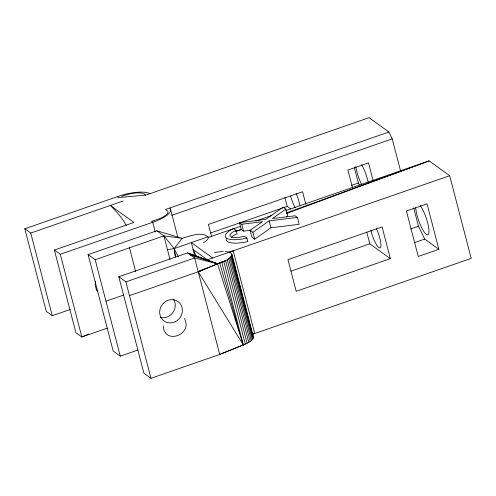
<?xml version="1.0" encoding="UTF-8"?>
<svg xmlns="http://www.w3.org/2000/svg" width="496" height="496" viewBox="0 0 496 496"><rect width="100%" height="100%" fill="white"/><g stroke="black" fill="none" stroke-linecap="round" stroke-linejoin="round"><path stroke-width="0.74" d="M95.505 281.182L95.176 285.553L96.429 289.608L97.762 291.202M216.485 264.083C221.985 262.068 229.729 260.512 231.961 254.467M220.218 262.787L217.236 263.798L187.55 252.904L194.649 257.982L219.716 354.442L243.331 344.968L217.502 263.798L187.55 252.904L118.804 276.756L143.902 373.197L150.989 378.305L219.716 354.442L244.466 344.422C247.833 342.848 252.563 341.167 253.481 337.131L231.775 253.766L229.555 252.166L225.128 251.503M167.468 249.655L174.189 248.577L182.131 238.303C189.069 236.381 202.92 230.752 208.32 237.429A18.718 5.791 -14.6 0 1 203.614 242.643M218.717 263.401L223.789 261.466L245.309 344.131M285.907 209.132L272.465 218.562L295.126 215.785L297.389 217.415L299.181 224.304L270.946 227.782L254.696 239.19L251.943 237.206L250.151 230.318L262.396 221.718L241.744 224.254L239.481 222.617L265.676 219.418L283.154 207.148L285.907 209.132L287.699 216.02L286.477 216.882M254.696 239.19L252.898 232.302L269.154 220.894L297.389 217.415M244.466 344.422L243.331 344.968L198.233 271.765L129.475 295.647M203.906 269.316L198.233 271.765L225.612 260.586L247.132 343.251M206.751 268.144L198.233 271.765L217.502 263.798L190.365 254.919M88.914 333.963L81.84 336.982L75.913 332.717L54.38 250.034L133.951 222.456L110.341 205.443A101.308 93.304 -54.3 0 1 126.474 225.661M286.397 213.503L429.121 160.89L449.68 175.714L471.2 258.379L251.894 334.471M229.555 252.166L233.219 250.815L254.739 333.486L252.297 334.385M235.854 231.365L241.664 229.245M286.713 212.821L429.121 160.89L285.789 210.62M208.134 236.722L174.189 248.577L163.885 235.879L156.835 230.783L88.083 254.609L113.187 351.05L120.274 356.159L137.82 350.071M70.482 309.399L52.272 315.71L46.314 311.432L24.8 228.78L117.273 196.695A26.102 8.079 -14.6 0 1 149.904 193.682M24.8 228.78L30.752 233.052L123.206 200.985M117.273 196.695L118.457 197.544L145.669 195.151L369.043 117.695L388.895 132.004L392.218 138.88L400.57 170.971M388.895 132.004L165.515 209.467L167.797 211.166A16.548 5.121 -14.6 0 1 154.975 220.205L151.547 221.421L152.725 222.27L155.242 231.954M171.759 215.326L392.218 138.88M54.38 250.034L60.295 254.262L152.725 222.27A26.3 8.141 -14.6 0 0 169.75 207.998M88.083 254.609L95.176 259.718L163.885 235.879L182.131 238.303L156.835 230.783M210.564 232.984L287.196 206.404L290.929 209.095M351.267 185.473L358.379 183.005L359.358 185.039M240.448 226.35L208.32 237.429M255.806 221.024L271.895 215.438M235.774 231.415L241.273 229.512L243.536 231.142L251.187 230.2M118.804 276.756L125.891 281.871L194.649 257.982L217.502 263.798M206.169 260.202L449.68 175.714M105.977 301.196L123.733 295.033M221.6 262.223L223.789 261.466M107.303 328.147L81.84 336.982L60.295 254.262M410.638 228.916L418.457 226.201L424.694 239.091L438.873 249.314L418.252 256.469L406.416 211.005L427.037 203.85L438.873 249.314M290.972 271.163L369.793 243.815L390.352 258.639L296.205 291.301L287.953 259.613L382.1 226.951L390.352 258.639M414.737 242.544L424.694 239.091M96.286 289.986L97.594 290.439M250.151 230.318L252.898 232.302M231.452 237.373A13.237 4.098 -14.6 0 1 237.026 233.79L236.127 230.342L233.504 228.451A22.587 6.987 -14.6 0 0 226.467 238.055A22.587 6.987 -14.6 0 0 246.921 238.13L247.82 241.577A22.587 6.987 -14.6 0 1 226.455 238.229M246.921 238.13L244.299 236.239A13.237 4.098 -14.6 0 1 230.59 236.629A13.237 4.098 -14.6 0 1 236.127 230.342M212.598 257.97L191.332 242.631L194.916 256.407M193.124 249.519L208.134 260.344M145.669 195.151L144.324 194.023L141.961 193.149A16.542 5.121 -14.6 0 0 121.892 196.354M252.83 335.804L253.295 336.431M175.348 256.922L174.189 248.577L178.368 256.872M193.173 249.705L195.616 254.845A189.019 174.096 -54.3 0 1 196.515 256.866M184.438 318.537C193.347 334.391 164.257 345.576 163.277 325.884M219.703 263.078L243.331 344.968L221.811 262.303M413.707 207.967L418.457 226.201M373.159 180.817L368.491 162.88L347.876 170.035L352.544 187.965M354.386 167.685L358.379 183.005M366.718 232.023L369.793 243.815M305.84 204.284L302.579 191.754L208.425 224.409L211.687 236.939M284.896 197.557L287.196 206.404M269.154 220.894L270.946 227.782M241.744 224.254L243.536 231.142M239.481 222.617L241.273 229.512M231.855 255.242L253.375 337.906M231.465 256.072L252.985 338.737M230.795 256.94L252.321 339.611M229.865 257.846L251.385 340.51M228.675 258.763L250.195 341.428M227.249 259.681L248.769 342.345M170.717 209.901L177.89 237.46M163.885 235.879L169.992 259.327M125.891 281.871L150.989 378.305M95.176 259.718L120.274 356.159M30.752 233.052L52.272 315.71M129.537 247.795L135.594 271.579M174.189 248.577L175.522 256.984M214.613 252.669A18.718 5.791 -14.6 0 1 223.256 251.515M376.315 228.532A13.473 3.181 70.9 0 1 379.973 247.87A13.473 3.181 70.9 0 1 370.884 230.156M420.205 205.48A16.827 3.968 70.9 0 1 428.767 228.377A16.827 3.968 70.9 0 1 423.584 231.111A16.827 3.968 70.9 0 1 415.704 207.855M173.439 299.038A11.978 11.03 -54.1 0 1 172.844 312.616A11.978 11.03 -54.1 0 1 160.134 317.409M295.207 207.688A13.473 3.181 70.9 0 1 290.631 196.013M296.162 193.657A13.473 3.181 70.9 0 1 299.832 205.251M361.33 183.96A16.827 3.968 70.9 0 1 355.837 166.594M361.745 164.815A16.827 3.968 70.9 0 1 368.168 182.181M175.243 321.737A11.978 11.03 -54.1 0 0 178.045 301.58A11.978 11.03 -54.1 0 0 159.774 310.527A11.978 11.03 -54.1 0 0 175.243 321.737"/></g></svg>
